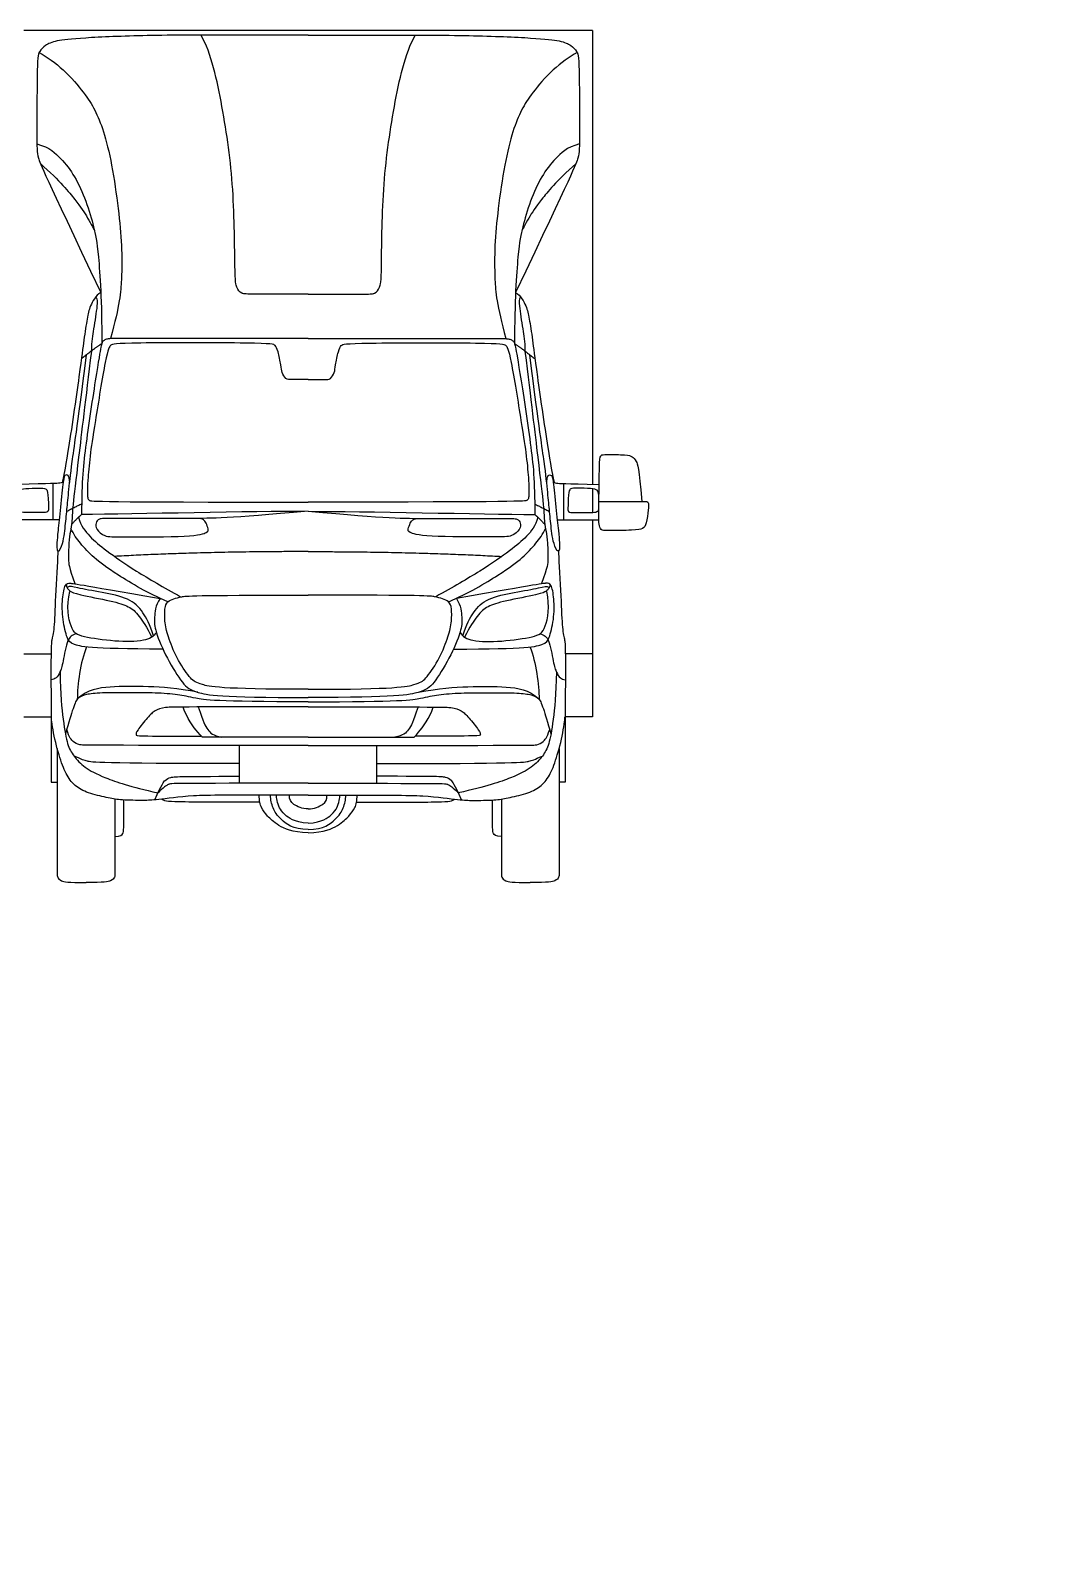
# Model space of a CAD drawing. Header units: metres. Extents: x -22.6 to 47.7, y -9.5 to 1.5.
# Drawn here: x 33.27 to 37.32, y -6.16 to -0.08 of the extents above; entities that cross this region are included whole.
import ezdxf

# ---------------------------------------------------------------- set-up
doc = ezdxf.new("R2010")
doc.units = ezdxf.units.M
doc.layers.add('furgoone', color=7, linetype='Continuous')
doc.layers.add('persone', color=7, linetype='Continuous')

msp = doc.modelspace()

# ---------------------------------------------------------------- hatches: boundary and pattern name
at = {"layer": 'persone', "transparency": 33554534}
h = msp.add_hatch(dxfattribs=at)
h.set_pattern_fill('ANGLE', color=256)
h.set_pattern_definition([(0, (17.608, -2.652), (0, 6.985), [5.08, -1.905]), (90, (17.608, -2.652), (-6.985, 4e-16), [5.08, -1.905])])
h.paths.add_polyline_path([(37.0643, -5.1229), (37.1375, -5.078), (37.2074, -5.0015), (37.2124, -4.9795), (37.1966, -4.9066), (37.186, -4.8198), (37.1835, -4.7495), (37.1675, -4.7167), (37.0902, -4.6896), (37.0451, -4.6495), (37.0476, -4.5848), (37.051, -4.5133), (37.0377, -4.4651), (37.0077, -4.4301), (36.9711, -4.4118), (36.9078, -4.4251), (36.8712, -4.46), (36.8546, -4.5282), (36.8546, -4.6047), (36.8479, -4.6646), (36.8163, -4.6978), (36.7847, -4.7394), (36.7764, -4.8059), (36.7564, -4.8912), (36.7564, -4.9444), (36.7281, -4.9843), (36.7431, -5.1124), (36.7481, -5.1157), (36.7081, -5.1976), (36.6932, -5.2658), (36.6848, -5.3623), (36.7264, -5.3806), (36.7281, -5.5758), (36.7331, -5.629), (36.7264, -5.7271), (36.7314, -5.817), (36.7597, -5.98), (36.7347, -6.0748), (36.7314, -6.1247), (36.7414, -6.1579), (36.778, -6.1612), (36.803, -6.1396), (36.7997, -6.0698), (36.803, -6.0215), (36.8113, -5.9933), (36.7963, -5.945), (36.818, -5.7271), (36.813, -5.6257), (36.8562, -5.5176), (36.8679, -5.4061), (36.9345, -5.4095), (37.0643, -5.639), (37.0826, -5.6556), (37.1325, -5.7687), (37.1708, -5.8269), (37.2423, -5.9417), (37.2523, -5.9983), (37.2523, -6.0731), (37.2423, -6.1197), (37.2507, -6.1563), (37.2873, -6.1529), (37.3189, -6.1097), (37.3172, -6.0515), (37.3006, -5.9866), (37.3006, -5.9484), (37.274, -5.9168), (37.2307, -5.7471), (37.2024, -5.6623), (37.1458, -5.5991), (37.1125, -5.4028), (37.1475, -5.3978)])
h.paths.add_polyline_path([(36.8355, -4.9657), (36.8044, -4.9674), (36.8003, -4.9485), (36.8355, -4.8937), (36.8355, -4.9166), (36.8413, -4.9371), (36.8494, -4.951)], flags=16)
h.paths.add_polyline_path([(37.0697, -5.0189), (37.0672, -4.9837), (37.0893, -4.9739), (37.1049, -4.9494), (37.1164, -4.9706), (37.127, -4.9927), (37.1065, -5.0181)], flags=16)

# ---------------------------------------------------------------- linework, layer by layer
at = {"layer": 'furgoone'}
for p, q in [((35.5189, -0.082), (33.2451, -0.082)), ((35.5189, -0.082), (35.5189, -1.8959)), ((34.382, -1.3138), (33.6074, -1.3138)), ((34.382, -1.3138), (35.1566, -1.3138)), ((35.5189, -1.9135), (35.5189, -2.0085)), ((35.5189, -2.0386), (35.5189, -2.8251)), ((33.2451, -2.8251), (33.3546, -2.8251)), ((35.5189, -2.8251), (35.4094, -2.8251))]:
    msp.add_line(p, q, dxfattribs=at)
for points in [[(33.3607, -1.8927), (33.3607, -2.0386)], [(35.4033, -1.8927), (35.4033, -2.0386)], [(33.3859, -2.0386), (33.2204, -2.0386)], [(35.3781, -2.0386), (35.5436, -2.0386)], [(33.2451, -2.5734), (33.3536, -2.5734)], [(35.5189, -2.5734), (35.4104, -2.5734)], [(34.1076, -3.0909), (34.1076, -2.9393)], [(34.6564, -3.0909), (34.6564, -2.9393)]]:
    msp.add_lwpolyline(points, dxfattribs=at)
for points, degree in [([(34.382, -0.1008), (33.9436, -0.1008), (33.7291, -0.1008), (33.464, -0.1126), (33.3689, -0.123), (33.3291, -0.1413), (33.3061, -0.1669), (33.2972, -0.1883), (33.2972, -0.5333), (33.2972, -0.5868), (33.3227, -0.645), (33.5526, -1.1295)], 3), ([(34.382, -0.1008), (34.8204, -0.1008), (35.0349, -0.1008), (35.3, -0.1126), (35.3951, -0.123), (35.4349, -0.1413), (35.4579, -0.1669), (35.4668, -0.1883), (35.4668, -0.5333), (35.4668, -0.5868), (35.4413, -0.645), (35.2114, -1.1295)], 3), ([(33.5526, -1.1295), (33.5317, -1.1417), (33.5071, -1.1886), (33.4993, -1.2263), (33.484, -1.319), (33.4737, -1.4141), (33.4141, -1.8208), (33.3985, -1.8865), (33.3985, -1.8926), (33.3581, -1.8926), (33.2192, -1.8966)], 3), ([(35.2114, -1.1295), (35.2323, -1.1417), (35.2569, -1.1886), (35.2647, -1.2263), (35.28, -1.319), (35.2903, -1.4141), (35.3499, -1.8208), (35.3655, -1.8865), (35.3655, -1.8926), (35.4059, -1.8926), (35.5448, -1.8966)], 3), ([(33.5568, -1.3336), (33.5216, -1.3571), (33.4751, -1.3948)], 2), ([(33.6074, -1.3138), (33.5955, -1.3138), (33.5855, -1.3138), (33.5719, -1.3164), (33.5594, -1.3247), (33.5568, -1.3311), (33.5415, -1.4069), (33.488, -1.7611), (33.4759, -1.8775), (33.4759, -2.0169)], 3), ([(34.382, -1.4777), (34.3041, -1.4777), (34.2929, -1.4777), (34.2748, -1.4485), (34.2748, -1.4256), (34.2605, -1.3591), (34.2514, -1.3395), (34.2311, -1.3301), (33.6136, -1.3301), (33.5918, -1.3377), (33.5761, -1.3616), (33.5254, -1.6746), (33.5086, -1.7833), (33.4994, -1.8896), (33.4994, -1.9324), (33.4994, -1.9499), (33.5049, -1.9605), (33.5209, -1.9671), (34.382, -1.9671)], 3), ([(34.382, -1.4777), (34.4599, -1.4777), (34.4711, -1.4777), (34.4892, -1.4485), (34.4892, -1.4256), (34.5035, -1.3591), (34.5126, -1.3395), (34.5329, -1.3301), (35.1504, -1.3301), (35.1722, -1.3377), (35.1879, -1.3616), (35.2386, -1.6746), (35.2554, -1.7833), (35.2646, -1.8896), (35.2646, -1.9324), (35.2646, -1.9499), (35.2591, -1.9605), (35.2431, -1.9671), (34.382, -1.9671)], 3), ([(35.1566, -1.3138), (35.1685, -1.3138), (35.1785, -1.3138), (35.1921, -1.3164), (35.2046, -1.3247), (35.2072, -1.3311), (35.2225, -1.4069), (35.276, -1.7611), (35.2881, -1.8775), (35.2881, -2.0169)], 3), ([(35.2072, -1.3336), (35.2424, -1.3571), (35.2889, -1.3948)], 2), ([(33.5153, -1.3633), (33.4908, -1.5598), (33.46, -1.8267), (33.4382, -1.9933), (33.4382, -2.0496), (33.4308, -2.0831), (33.4238, -2.1256), (33.4238, -2.2054), (33.4238, -2.2226), (33.4488, -2.2929)], 3), ([(35.2487, -1.3633), (35.2732, -1.5598), (35.304, -1.8267), (35.3258, -1.9933), (35.3258, -2.0496), (35.3332, -2.0831), (35.3402, -2.1256), (35.3402, -2.2054), (35.3402, -2.2226), (35.3152, -2.2929)], 3), ([(35.5448, -1.9642), (35.5448, -1.7935), (35.5533, -1.777), (35.5659, -1.777), (35.6603, -1.777), (35.6766, -1.7846), (35.695, -1.8009), (35.7039, -1.8282), (35.7163, -1.9642)], 3), ([(33.4282, -1.8892), (33.4262, -1.8552), (33.4098, -1.8578), (33.4029, -1.8684), (33.3907, -1.9914), (33.3806, -2.0899), (33.3767, -2.1302), (33.3767, -2.1583), (33.3805, -2.164), (33.3861, -2.1613)], 3), ([(35.3358, -1.8892), (35.3378, -1.8552), (35.3542, -1.8578), (35.3611, -1.8684), (35.3733, -1.9914), (35.3834, -2.0899), (35.3873, -2.1302), (35.3873, -2.1583), (35.3835, -2.164), (35.3779, -2.1613)], 3), ([(33.3431, -1.9974), (33.3431, -1.9227), (33.3328, -1.9116), (33.3122, -1.9116), (33.2451, -1.9116), (33.2238, -1.9187), (33.2189, -1.9329), (33.2195, -1.992), (33.2198, -2.0019), (33.2329, -2.0089), (33.2676, -2.0089), (33.3311, -2.0089), (33.3416, -2.0089), (33.3431, -1.9974)], 3), ([(35.4209, -1.9974), (35.4209, -1.9227), (35.4312, -1.9116), (35.4518, -1.9116), (35.5189, -1.9116), (35.5402, -1.9187), (35.5451, -1.9329), (35.5445, -1.992), (35.5442, -2.0019), (35.5311, -2.0089), (35.4964, -2.0089), (35.4329, -2.0089), (35.4224, -2.0089), (35.4209, -1.9974)], 3), ([(33.4761, -1.9745), (33.4165, -2.0046)], 1), ([(34.382, -2.0039), (34.1596, -2.0039), (33.6911, -2.015), (33.4759, -2.0169)], 3), ([(34.382, -2.0039), (34.0547, -2.0323), (33.947, -2.0323), (33.577, -2.0323), (33.5432, -2.0323), (33.5322, -2.0496), (33.5322, -2.0751), (33.5667, -2.1061), (33.6164, -2.1061), (33.9298, -2.1061), (33.9833, -2.087), (33.9833, -2.0759), (33.9738, -2.0494), (33.9643, -2.0372), (33.9551, -2.0322), (33.9167, -2.0323)], 3), ([(34.382, -2.0039), (34.6044, -2.0039), (35.0729, -2.015), (35.2881, -2.0169)], 3), ([(34.382, -2.0039), (34.7093, -2.0323), (34.817, -2.0323), (35.187, -2.0323), (35.2208, -2.0323), (35.2318, -2.0496), (35.2318, -2.0751), (35.1973, -2.1061), (35.1476, -2.1061), (34.8342, -2.1061), (34.7807, -2.087), (34.7807, -2.0759), (34.7902, -2.0494), (34.7997, -2.0372), (34.8089, -2.0322), (34.8473, -2.0323)], 3), ([(35.2879, -1.9745), (35.3475, -2.0046)], 1), ([(35.5447, -1.9642), (35.7274, -1.9642), (35.7371, -1.9642), (35.7434, -1.9707), (35.7434, -1.9917), (35.7337, -2.0578), (35.7236, -2.0738), (35.6882, -2.0805), (35.5698, -2.0805), (35.5525, -2.0805), (35.5437, -2.0553), (35.5437, -2.0386), (35.5437, -1.9981)], 3), ([(33.4759, -2.0169), (33.4572, -2.0319), (33.4358, -2.0567)], 2), ([(35.2881, -2.0169), (35.3068, -2.0319), (35.3282, -2.0567)], 2), ([(33.3807, -2.1618), (33.3807, -2.1833), (33.371, -2.3347), (33.367, -2.4716), (33.3575, -2.517), (33.3515, -2.536), (33.3546, -2.8251)], 3), ([(34.382, -2.1649), (33.9485, -2.1649), (33.6077, -2.1843)], 2), ([(34.382, -2.1649), (34.8155, -2.1649), (35.1563, -2.1843)], 2), ([(35.3833, -2.1618), (35.3833, -2.1833), (35.393, -2.3347), (35.397, -2.4716), (35.4065, -2.517), (35.4125, -2.536), (35.4094, -2.8251)], 3), ([(34.382, -2.7151), (34.0266, -2.7151), (33.9426, -2.6933), (33.9156, -2.6801), (33.8616, -2.6036), (33.8222, -2.5095), (33.8076, -2.4508), (33.8076, -2.3881), (33.8176, -2.3642), (33.8448, -2.3524), (33.8718, -2.3457), (33.9113, -2.3389), (34.382, -2.3389)], 3), ([(34.382, -2.7151), (34.7374, -2.7151), (34.8214, -2.6933), (34.8484, -2.6801), (34.9024, -2.6036), (34.9418, -2.5095), (34.9564, -2.4508), (34.9564, -2.3881), (34.9464, -2.3642), (34.9192, -2.3524), (34.8922, -2.3457), (34.8527, -2.3389), (34.382, -2.3389)], 3), ([(33.4954, -2.5459), (33.471, -2.605), (33.4588, -2.6988), (33.4588, -2.7545)], 3), ([(35.2686, -2.5459), (35.293, -2.605), (35.3052, -2.6988), (35.3052, -2.7545)], 3), ([(33.9413, -2.7272), (33.8574, -2.7107), (33.7392, -2.7027), (33.5859, -2.7027), (33.5005, -2.7161), (33.4588, -2.7545)], 3), ([(34.8227, -2.7272), (34.9066, -2.7107), (35.0248, -2.7027), (35.1781, -2.7027), (35.2635, -2.7161), (35.3052, -2.7545)], 3), ([(34.382, -2.7857), (33.8541, -2.7857), (33.8058, -2.7857), (33.7678, -2.8003), (33.7427, -2.8236), (33.6935, -2.8849), (33.6935, -2.897), (33.6935, -2.9024), (33.8275, -2.9024), (33.9533, -2.9024)], 3), ([(34.382, -2.9065), (33.9604, -2.9065), (33.9592, -2.9065), (33.954, -2.9045), (33.8957, -2.8297), (33.8822, -2.7861)], 3), ([(33.9426, -2.7859), (33.9626, -2.845), (33.9783, -2.879), (34.0021, -2.9001), (34.0351, -2.9064)], 3), ([(34.382, -2.7857), (34.9099, -2.7857), (34.9582, -2.7857), (34.9962, -2.8003), (35.0213, -2.8236), (35.0705, -2.8849), (35.0705, -2.897), (35.0705, -2.9024), (34.9365, -2.9024), (34.8107, -2.9024)], 3), ([(34.382, -2.9065), (34.8036, -2.9065), (34.8048, -2.9065), (34.81, -2.9045), (34.8683, -2.8297), (34.8818, -2.7861)], 3), ([(34.8214, -2.7859), (34.8014, -2.845), (34.7856, -2.879), (34.7619, -2.9001), (34.7289, -2.9064)], 3), ([(34.382, -3.1379), (34.0556, -3.1379), (33.913, -3.1379), (33.7649, -3.1591), (33.7334, -3.1591), (33.6294, -3.1591), (33.5893, -3.15), (33.5078, -3.1331), (33.4525, -3.1068), (33.4159, -3.0622), (33.3896, -2.9948), (33.3606, -2.8874), (33.3546, -2.8251), (33.355, -2.8251)], 3), ([(33.3546, -2.8251), (33.3546, -3.0862)], 1), ([(34.382, -3.1379), (34.7084, -3.1379), (34.851, -3.1379), (34.9991, -3.1591), (35.0306, -3.1591), (35.1346, -3.1591), (35.1747, -3.15), (35.2562, -3.1331), (35.3115, -3.1068), (35.3481, -3.0622), (35.3744, -2.9948), (35.4034, -2.8874), (35.4094, -2.8251), (35.409, -2.8251)], 3), ([(35.4094, -2.8251), (35.4094, -3.0862)], 1), ([(33.3785, -2.9519), (33.3785, -3.4265), (33.3785, -3.4558), (33.3785, -3.4649), (33.3905, -3.482), (33.421, -3.4872), (33.4939, -3.4872)], 3), ([(35.3855, -2.9519), (35.3855, -3.4265), (35.3855, -3.4558), (35.3855, -3.4649), (35.3735, -3.482), (35.343, -3.4872), (35.2701, -3.4872)], 3), ([(33.3546, -3.0862), (33.3785, -3.0862)], 1), ([(34.382, -3.0909), (33.8357, -3.0909), (33.8271, -3.0909), (33.8027, -3.1076), (33.7816, -3.1289)], 3), ([(34.382, -3.0909), (34.9283, -3.0909), (34.9369, -3.0909), (34.9613, -3.1076), (34.9824, -3.1289)], 3), ([(35.4094, -3.0862), (35.3855, -3.0862)], 1), ([(34.382, -3.2882), (34.3173, -3.2878), (34.2566, -3.2579), (34.2169, -3.2203), (34.1933, -3.1904), (34.1862, -3.1605), (34.1862, -3.1379)], 3), ([(34.382, -3.2749), (34.3194, -3.2749), (34.266, -3.2316), (34.2392, -3.1918), (34.2317, -3.1556), (34.2317, -3.1379)], 3), ([(34.382, -3.1929), (34.3588, -3.1929), (34.3156, -3.1751), (34.3068, -3.1568), (34.3068, -3.1379)], 3), ([(34.382, -3.1929), (34.4052, -3.1929), (34.4484, -3.1751), (34.4572, -3.1568), (34.4572, -3.1379)], 3), ([(34.382, -3.2749), (34.4446, -3.2749), (34.498, -3.2316), (34.5248, -3.1918), (34.5323, -3.1556), (34.5323, -3.1379)], 3), ([(34.382, -3.2882), (34.4467, -3.2878), (34.5074, -3.2579), (34.5471, -3.2203), (34.5707, -3.1904), (34.5778, -3.1605), (34.5778, -3.1379)], 3)]:
    msp.add_open_spline(points, degree=degree, dxfattribs=at)
for points, knots in [([(34.382, -1.1366), (34.1398, -1.1366), (34.1134, -1.1366), (34.0947, -1.109), (34.0878, -1.0783), (34.0878, -0.7109), (34.042, -0.3902), (33.9949, -0.1738), (33.9537, -0.101)], [0, 0, 0, 0, 1, 2, 3, 4, 5, 5.972011, 5.972011, 5.972011, 5.972011]), ([(34.382, -1.1366), (34.6242, -1.1366), (34.6505, -1.1366), (34.6693, -1.109), (34.6762, -1.0783), (34.6762, -0.7109), (34.722, -0.3902), (34.7691, -0.1738), (34.8103, -0.101)], [0, 0, 0, 0, 1, 2, 3, 4, 5, 5.972011, 5.972011, 5.972011, 5.972011]), ([(33.3063, -0.1697), (33.3378, -0.1872), (33.4108, -0.2418), (33.4895, -0.3346), (33.5294, -0.398), (33.5633, -0.4787), (33.5972, -0.6118), (33.6241, -0.801), (33.6372, -0.943), (33.6372, -1.0741), (33.6286, -1.1783), (33.5911, -1.3139)], [0.103909, 0.103909, 0.103909, 0.103909, 1, 2, 3, 4, 5, 6, 7, 8, 9, 9, 9, 9]), ([(35.4577, -0.1697), (35.4262, -0.1872), (35.3532, -0.2418), (35.2745, -0.3346), (35.2346, -0.398), (35.2007, -0.4787), (35.1668, -0.6118), (35.1399, -0.801), (35.1268, -0.943), (35.1268, -1.0741), (35.1354, -1.1783), (35.1729, -1.3139)], [0.103909, 0.103909, 0.103909, 0.103909, 1, 2, 3, 4, 5, 6, 7, 8, 9, 9, 9, 9]), ([(33.2975, -0.5355), (33.3487, -0.5501), (33.3968, -0.5961), (33.4491, -0.6621), (33.4952, -0.7631), (33.5266, -0.8732), (33.542, -0.9465), (33.5568, -1.1635), (33.5568, -1.3336)], [0.08992, 0.08992, 0.08992, 0.08992, 1, 2, 3, 4, 5, 6, 6, 6, 6]), ([(35.4665, -0.5355), (35.4153, -0.5501), (35.3672, -0.5961), (35.3149, -0.6621), (35.2688, -0.7631), (35.2374, -0.8732), (35.222, -0.9465), (35.2072, -1.1635), (35.2072, -1.3336)], [0.08992, 0.08992, 0.08992, 0.08992, 1, 2, 3, 4, 5, 6, 6, 6, 6]), ([(33.3109, -0.6135), (33.391, -0.686), (33.4603, -0.7705), (33.4998, -0.8282), (33.5275, -0.8816), (33.5275, -0.8816)], [0.047496, 0.047496, 0.047496, 0.047496, 1, 2, 3, 3, 3, 3]), ([(35.453, -0.6135), (35.373, -0.686), (35.3037, -0.7705), (35.2642, -0.8282), (35.2365, -0.8816), (35.2365, -0.8816)], [0.047496, 0.047496, 0.047496, 0.047496, 1, 2, 3, 3, 3, 3]), ([(33.5329, -1.1466), (33.54, -1.1577), (33.5387, -1.1797), (33.5232, -1.2834), (33.5152, -1.3229), (33.5153, -1.3633)], [0.271428, 0.271428, 0.271428, 0.271428, 1, 2, 3, 3, 3, 3]), ([(35.2311, -1.1466), (35.224, -1.1577), (35.2253, -1.1797), (35.2408, -1.2834), (35.2488, -1.3229), (35.2487, -1.3633)], [0.271428, 0.271428, 0.271428, 0.271428, 1, 2, 3, 3, 3, 3]), ([(33.3861, -2.1613), (33.4011, -2.1375), (33.4094, -2.0806), (33.4165, -2.0046), (33.4233, -1.936), (33.4351, -1.8199), (33.4564, -1.6861), (33.4955, -1.3785)], [0, 0, 0, 0, 1, 2, 3, 4, 4.991272, 4.991272, 4.991272, 4.991272]), ([(35.3779, -2.1613), (35.3629, -2.1375), (35.3546, -2.0806), (35.3475, -2.0046), (35.3407, -1.936), (35.3289, -1.8199), (35.3076, -1.6861), (35.2685, -1.3785)], [0, 0, 0, 0, 1, 2, 3, 4, 4.991272, 4.991272, 4.991272, 4.991272]), ([(33.4634, -2.0278), (33.4718, -2.0616), (33.5102, -2.1088), (33.5672, -2.1559), (33.6867, -2.2411), (33.8027, -2.306), (33.8718, -2.3457)], [0.083192, 0.083192, 0.083192, 0.083192, 1, 2, 3, 4, 4, 4, 4]), ([(35.3006, -2.0278), (35.2922, -2.0616), (35.2538, -2.1088), (35.1968, -2.1559), (35.0773, -2.2411), (34.9613, -2.306), (34.8922, -2.3457)], [0.083192, 0.083192, 0.083192, 0.083192, 1, 2, 3, 4, 4, 4, 4]), ([(33.8201, -2.3653), (33.7433, -2.3332), (33.6015, -2.248), (33.5218, -2.188), (33.4705, -2.1333), (33.4438, -2.0954), (33.4332, -2.0725)], [0, 0, 0, 0, 1, 2, 3, 3.941031, 3.941031, 3.941031, 3.941031]), ([(34.9439, -2.3653), (35.0207, -2.3332), (35.1625, -2.248), (35.2422, -2.188), (35.2935, -2.1333), (35.3202, -2.0954), (35.3308, -2.0725)], [0, 0, 0, 0, 1, 2, 3, 3.941031, 3.941031, 3.941031, 3.941031]), ([(33.8012, -2.5546), (33.5014, -2.5542), (33.4311, -2.533), (33.42, -2.5185), (33.3979, -2.4376), (33.3979, -2.3497), (33.4099, -2.2909), (33.4297, -2.2909), (33.4488, -2.2929), (33.7895, -2.3518)], [0.015674, 0.015674, 0.015674, 0.015674, 1, 2, 3, 4, 5, 6, 7, 7, 7, 7]), ([(33.4142, -2.2962), (33.4165, -2.3064), (33.4201, -2.3126), (33.4283, -2.3238), (33.4517, -2.3343), (33.6024, -2.3635), (33.6673, -2.3827), (33.7037, -2.4161), (33.7353, -2.4655), (33.7574, -2.5064)], [0.249399, 0.249399, 0.249399, 0.249399, 1, 2, 3, 4, 5, 6, 6.946684, 6.946684, 6.946684, 6.946684]), ([(33.7635, -2.5017), (33.7492, -2.4548), (33.7197, -2.4), (33.6681, -2.3498), (33.5579, -2.328), (33.4468, -2.3083), (33.4291, -2.3018), (33.4178, -2.3078)], [0.151408, 0.151408, 0.151408, 0.151408, 1, 2, 3, 4, 5, 5, 5, 5]), ([(34.9628, -2.5546), (35.2626, -2.5542), (35.3329, -2.533), (35.344, -2.5185), (35.3661, -2.4376), (35.3661, -2.3497), (35.3541, -2.2909), (35.3343, -2.2909), (35.3152, -2.2929), (34.9745, -2.3518)], [0.015674, 0.015674, 0.015674, 0.015674, 1, 2, 3, 4, 5, 6, 7, 7, 7, 7]), ([(35.0005, -2.5017), (35.0148, -2.4548), (35.0443, -2.4), (35.0959, -2.3498), (35.2061, -2.328), (35.3172, -2.3083), (35.3349, -2.3018), (35.3462, -2.3078)], [0.151408, 0.151408, 0.151408, 0.151408, 1, 2, 3, 4, 5, 5, 5, 5]), ([(35.3498, -2.2962), (35.3475, -2.3064), (35.3439, -2.3126), (35.3357, -2.3238), (35.3123, -2.3343), (35.1616, -2.3635), (35.0967, -2.3827), (35.0603, -2.4161), (35.0287, -2.4655), (35.0066, -2.5064)], [0.249399, 0.249399, 0.249399, 0.249399, 1, 2, 3, 4, 5, 6, 6.946684, 6.946684, 6.946684, 6.946684]), ([(33.7748, -2.4878), (33.7645, -2.5054), (33.727, -2.5255), (33.6113, -2.5255), (33.4697, -2.5057), (33.4316, -2.483), (33.4148, -2.3846), (33.4283, -2.3238)], [0.173414, 0.173414, 0.173414, 0.173414, 1, 2, 3, 4, 5, 5, 5, 5]), ([(33.7895, -2.3518), (33.7706, -2.3819), (33.7669, -2.4347), (33.7669, -2.4769), (33.816, -2.5921), (33.8835, -2.6997), (33.9227, -2.7265), (34.0265, -2.7483), (34.382, -2.7483)], [0.071601, 0.071601, 0.071601, 0.071601, 1, 2, 3, 4, 5, 6, 6, 6, 6]), ([(34.9745, -2.3518), (34.9934, -2.3819), (34.9971, -2.4347), (34.9971, -2.4769), (34.948, -2.5921), (34.8805, -2.6997), (34.8413, -2.7265), (34.7375, -2.7483), (34.382, -2.7483)], [0.071601, 0.071601, 0.071601, 0.071601, 1, 2, 3, 4, 5, 6, 6, 6, 6]), ([(34.9892, -2.4878), (34.9995, -2.5054), (35.037, -2.5255), (35.1527, -2.5255), (35.2943, -2.5057), (35.3324, -2.483), (35.3492, -2.3846), (35.3357, -2.3238)], [0.173414, 0.173414, 0.173414, 0.173414, 1, 2, 3, 4, 5, 5, 5, 5]), ([(33.4547, -2.4929), (33.438, -2.4996), (33.4172, -2.5105), (33.4015, -2.6125), (33.3895, -2.6499), (33.3752, -2.6702), (33.3623, -2.6767), (33.3534, -2.6775)], [0.11841, 0.11841, 0.11841, 0.11841, 1, 2, 3, 4, 4.871391, 4.871391, 4.871391, 4.871391]), ([(35.3093, -2.4929), (35.326, -2.4996), (35.3468, -2.5105), (35.3625, -2.6125), (35.3745, -2.6499), (35.3888, -2.6702), (35.4017, -2.6767), (35.4106, -2.6775)], [0.11841, 0.11841, 0.11841, 0.11841, 1, 2, 3, 4, 4.871391, 4.871391, 4.871391, 4.871391]), ([(33.3896, -2.646), (33.3909, -2.7357), (33.4035, -2.8565), (33.4189, -2.9394), (33.4421, -2.9814), (33.4863, -3.0281), (33.5556, -3.0652), (33.6706, -3.1048), (33.7816, -3.1289)], [0.117134, 0.117134, 0.117134, 0.117134, 1, 2, 3, 4, 5, 6, 6, 6, 6]), ([(35.3744, -2.646), (35.3731, -2.7357), (35.3605, -2.8565), (35.3451, -2.9394), (35.3219, -2.9814), (35.2777, -3.0281), (35.2084, -3.0652), (35.0934, -3.1048), (34.9824, -3.1289)], [0.117134, 0.117134, 0.117134, 0.117134, 1, 2, 3, 4, 5, 6, 6, 6, 6]), ([(34.382, -2.7652), (34.0074, -2.7652), (33.9206, -2.7492), (33.8666, -2.7366), (33.7709, -2.7288), (33.6707, -2.7288), (33.5475, -2.7288), (33.4926, -2.7354), (33.4588, -2.7478), (33.4463, -2.7771), (33.4245, -2.8461), (33.4111, -2.894)], [0, 0, 0, 0, 1, 2, 3, 4, 5, 6, 7, 8, 8.844364, 8.844364, 8.844364, 8.844364]), ([(34.382, -2.7652), (34.7566, -2.7652), (34.8434, -2.7492), (34.8973, -2.7366), (34.9931, -2.7288), (35.0933, -2.7288), (35.2165, -2.7288), (35.2714, -2.7354), (35.3052, -2.7478), (35.3177, -2.7771), (35.3395, -2.8461), (35.3529, -2.894)], [0, 0, 0, 0, 1, 2, 3, 4, 5, 6, 7, 8, 8.844364, 8.844364, 8.844364, 8.844364]), ([(34.382, -2.9393), (33.4895, -2.9393), (33.4666, -2.9393), (33.4428, -2.9265), (33.4279, -2.9101), (33.4162, -2.8761)], [0, 0, 0, 0, 1, 2, 2.880097, 2.880097, 2.880097, 2.880097]), ([(34.382, -2.9393), (35.2745, -2.9393), (35.2974, -2.9393), (35.3212, -2.9265), (35.3361, -2.9101), (35.3478, -2.8761)], [0, 0, 0, 0, 1, 2, 2.880097, 2.880097, 2.880097, 2.880097]), ([(34.1076, -3.0122), (33.5373, -3.0122), (33.4987, -3.0031), (33.4781, -2.9968), (33.4455, -2.982)], [0, 0, 0, 0, 1, 1.752532, 1.752532, 1.752532, 1.752532]), ([(34.6564, -3.0122), (35.2267, -3.0122), (35.2653, -3.0031), (35.2859, -2.9968), (35.3185, -2.982)], [0, 0, 0, 0, 1, 1.752532, 1.752532, 1.752532, 1.752532]), ([(33.769, -3.1572), (33.797, -3.0932), (33.812, -3.0761), (33.8284, -3.0663), (33.8589, -3.0629), (34.1076, -3.0629)], [0.0698, 0.0698, 0.0698, 0.0698, 1, 2, 3, 3, 3, 3]), ([(34.995, -3.1572), (34.967, -3.0932), (34.952, -3.0761), (34.9356, -3.0663), (34.9051, -3.0629), (34.6564, -3.0629)], [0.0698, 0.0698, 0.0698, 0.0698, 1, 2, 3, 3, 3, 3]), ([(33.6094, -3.1541), (33.6094, -3.4313), (33.6094, -3.4563), (33.6094, -3.4649), (33.5973, -3.482), (33.5669, -3.4872), (33.4939, -3.4872)], [0.167777, 0.167777, 0.167777, 0.167777, 1, 2, 3, 4, 4, 4, 4]), ([(33.6094, -3.3033), (33.6331, -3.3017), (33.6448, -3.2923), (33.6448, -3.2741), (33.6448, -3.1578)], [0.216132, 0.216132, 0.216132, 0.216132, 1, 2, 2, 2, 2]), ([(34.1887, -3.1664), (34.0338, -3.1664), (33.8304, -3.1664), (33.8035, -3.1616), (33.7964, -3.1541)], [0.019681, 0.019681, 0.019681, 0.019681, 1, 1.841128, 1.841128, 1.841128, 1.841128]), ([(34.382, -3.2502), (34.3244, -3.247), (34.2822, -3.2113), (34.2606, -3.1832), (34.2548, -3.147), (34.2548, -3.1379)], [0, 0, 0, 0, 1, 2, 4, 4, 4, 4]), ([(34.382, -3.2502), (34.4396, -3.247), (34.4818, -3.2113), (34.5034, -3.1832), (34.5092, -3.147), (34.5092, -3.1379)], [0, 0, 0, 0, 1, 2, 4, 4, 4, 4]), ([(34.5753, -3.1664), (34.7302, -3.1664), (34.9336, -3.1664), (34.9605, -3.1616), (34.9676, -3.1541)], [0.019681, 0.019681, 0.019681, 0.019681, 1, 1.841128, 1.841128, 1.841128, 1.841128]), ([(35.1546, -3.3033), (35.1309, -3.3017), (35.1192, -3.2923), (35.1192, -3.2741), (35.1192, -3.1578)], [0.216132, 0.216132, 0.216132, 0.216132, 1, 2, 2, 2, 2]), ([(35.1546, -3.1541), (35.1546, -3.4313), (35.1546, -3.4563), (35.1546, -3.4649), (35.1667, -3.482), (35.1971, -3.4872), (35.2701, -3.4872)], [0.167777, 0.167777, 0.167777, 0.167777, 1, 2, 3, 4, 4, 4, 4])]:
    msp.add_open_spline(points, degree=3, knots=knots, dxfattribs=at)

doc.saveas('drawing.dxf')
